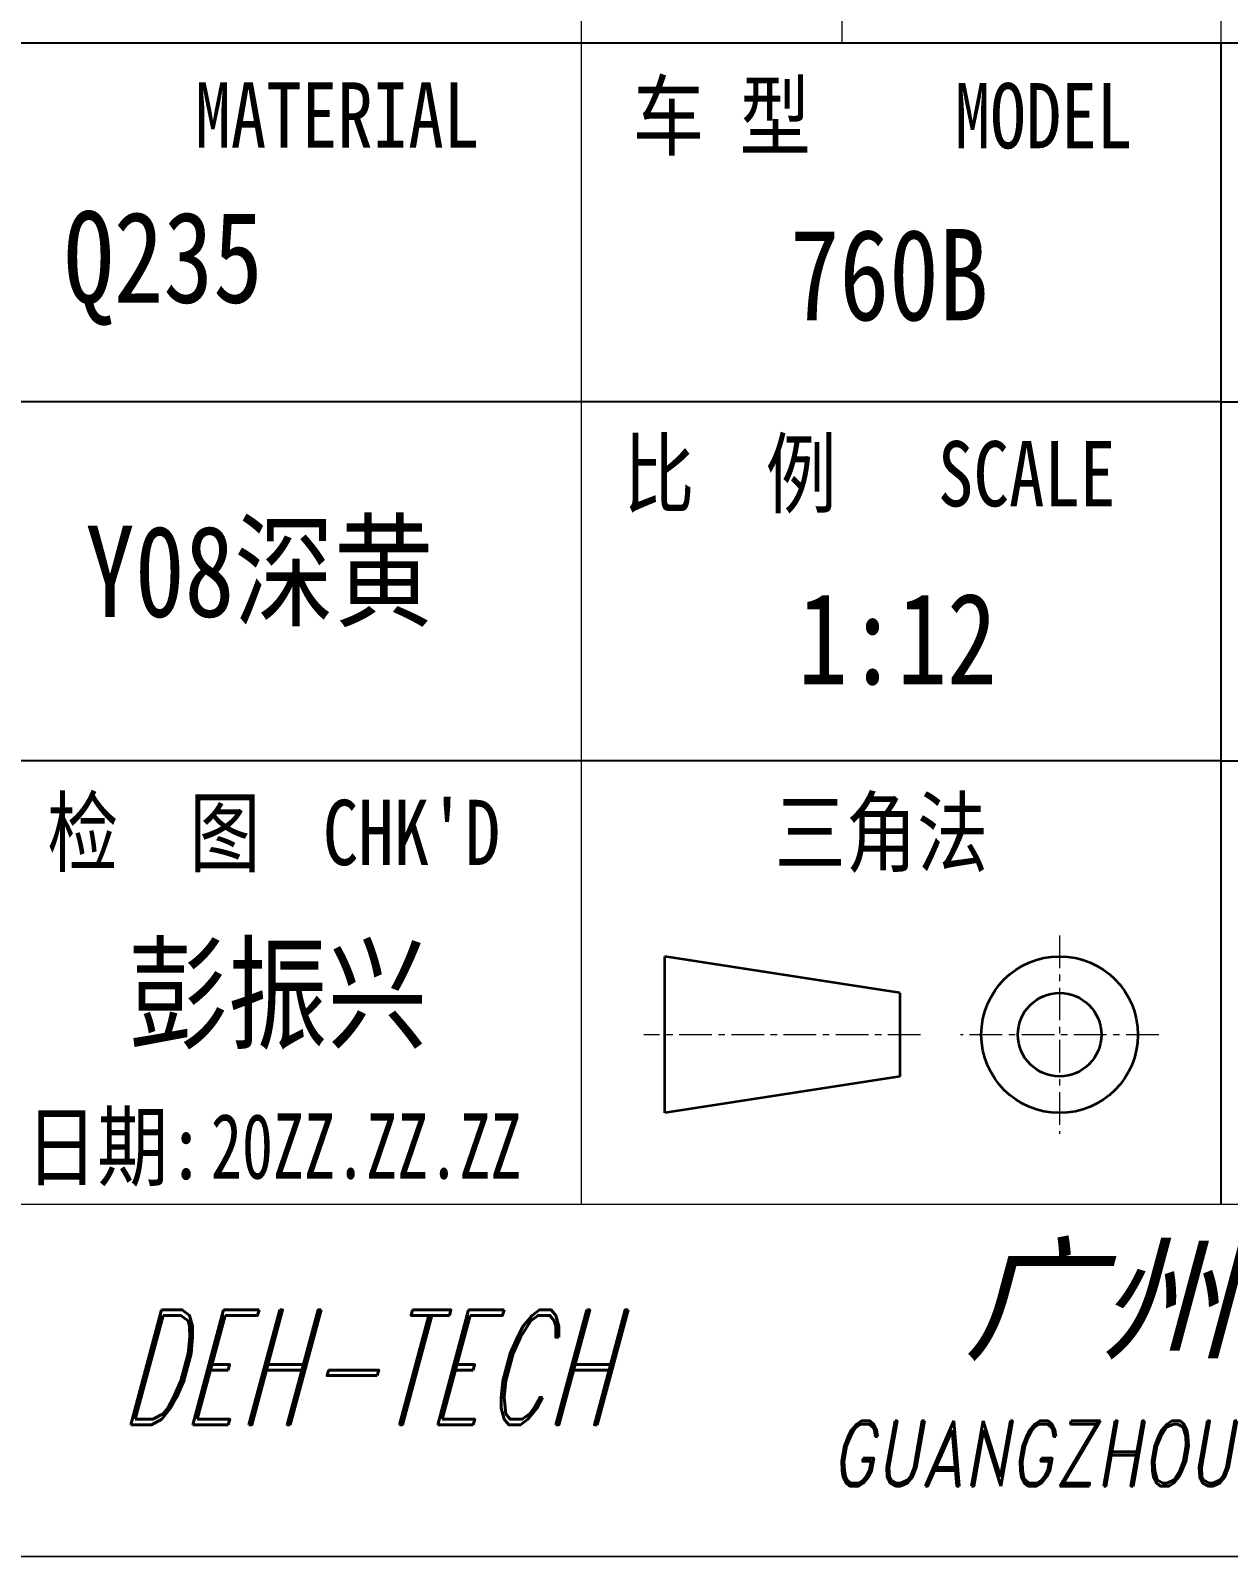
# Model space of a CAD drawing. Header units: millimetres. Extents: x 1333 to 129696, y -57210 to 105899.
# Drawn here: x 60576 to 61127, y 101056 to 101758 of the extents above; entities that cross this region are included whole.
import ezdxf
from ezdxf.enums import TextEntityAlignment as Align

# ---------------------------------------------------------------- set-up
doc = ezdxf.new("R2010")
doc.units = ezdxf.units.MM
doc.header["$LTSCALE"] = 0.5
doc.linetypes.add('AM_ISO08W050x2', pattern=[9, 6, -0.75, 1.5, -0.75])
doc.linetypes.add('CENTER', pattern=[2, 1.25, -0.25, 0.25, -0.25])
doc.layers.add('中心线', color=2, linetype='AM_ISO08W050x2', lineweight=18)
doc.layers.add('图框', color=7, linetype='Continuous', lineweight=18)
doc.layers.add('图\\M+19E79\\M+195B6\\M+18E9A', color=7, linetype='Continuous')
doc.layers.add('车型', color=7, linetype='Continuous')
doc.layers.add('打印', color=7, linetype='Continuous', lineweight=15, plot=False)
doc.layers.add('打印-禁用', color=7, linetype='Continuous', lineweight=15, plot=False)
doc.styles.add('STYLE1', font='')
doc.styles.add('国标', font='simfang.ttf', dxfattribs={"width": 0.8})
doc.styles.add('标题\\M+18E9A', font='romand.shx', dxfattribs={"oblique": 10, "bigfont": 'bigfont.shx'})
doc.styles.get('STYLE1').set_extended_font_data('SimSun')

# ---------------------------------------------------------------- blocks, each defined once
blk = doc.blocks.new('GZDEH零件A3图框V01版')
at = {"layer": '中心线', "color": 1, "linetype": 'CENTER', "lineweight": 5, "ltscale": 2}
for p, q in [((3175.818, -1822.661), (3175.818, -1830.261)), ((3170.49, -1826.461), (3159.89, -1826.461)), ((3179.618, -1826.461), (3172.018, -1826.461))]:
    blk.add_line(p, q, dxfattribs=at)
at = {"layer": '图\\M+19E79\\M+195B6\\M+18E9A', "color": 7}
blk.add_line((3272.49, -1788.461), (3092.49, -1788.461), dxfattribs=at)
at = {"layer": '图\\M+19E79\\M+195B6\\M+18E9A', "color": 9}
for p, q in [((3272.49, -1788.461), (3092.49, -1788.461)), ((3181.99, -1788.461), (3181.99, -1832.961)), ((3181.99, -1802.211), (3092.49, -1802.211)), ((3181.99, -1802.211), (3272.49, -1802.211)), ((3181.99, -1815.961), (3092.49, -1815.961)), ((3181.99, -1815.961), (3272.49, -1815.961))]:
    blk.add_line(p, q, dxfattribs=at)
at = {"layer": '图框', "linetype": 'Continuous'}
for p, q in [((3157.49, -1832.961), (3157.49, -1749.461)), ((2882.49, -1832.961), (3272.49, -1832.961))]:
    blk.add_line(p, q, dxfattribs=at)
at = {"layer": '图框', "color": 9}
blk.add_line((3167.49, -1788.461), (3167.49, -1749.461), dxfattribs=at)
at = {"layer": '图框', "color": 9, "linetype": 'Continuous'}
blk.add_line((3181.99, -1749.461), (3181.99, -1832.961), dxfattribs=at)
at = {"layer": '图框', "color": 2, "linetype": 'ByBlock', "lineweight": 35}
for p, q in [((3169.69, -1824.861), (3160.69, -1823.462)), ((3160.69, -1829.461), (3160.69, -1823.462)), ((3169.69, -1824.861), (3169.69, -1828.061)), ((3169.69, -1828.061), (3160.69, -1829.461))]:
    blk.add_line(p, q, dxfattribs=at)
for radius in [3, 1.6]:
    blk.add_circle((3175.818, -1826.461), radius, dxfattribs=at)
at = {"layer": '打印-禁用', "linetype": 'Continuous'}
blk.add_line((2857.49, -1846.461), (3277.49, -1846.461), dxfattribs=at)
at = {"layer": '图\\M+19E79\\M+195B6\\M+18E9A', "color": 9, "style": '国标', "width": 0.8}
for s, p in [('车 型', (3162.871, -1791.196)), ('MODEL', (3175.202, -1791.239))]:
    blk.add_text(s, height=2.5, dxfattribs=at).set_placement(p, align=Align.MIDDLE)
for s, p in [('MATERIAL', (3148.136, -1792.46)), ('检  图', (3141.11, -1819.96)), ('日期:', (3139.616, -1831.999))]:
    blk.add_text(s, height=2.5, dxfattribs=at).set_placement(p, align=Align.CENTER)
for s, p in [('比  例\u3000', (3159.101, -1806.21)), ('SCALE', (3171.155, -1806.21)), ('三角法', (3164.898, -1819.96)), ("CHK'D", (3147.583, -1819.96))]:
    blk.add_text(s, height=2.5, dxfattribs=at).set_placement(p)
at = {"layer": '图\\M+19E79\\M+195B6\\M+18E9A', "color": 7, "lineweight": -3, "style": 'STYLE1', "oblique": 15}
blk.add_text('广州德恒汽车装备科技有限公司', height=3.8, dxfattribs=at).set_placement((3172.159, -1838.51))
at = {"layer": '图\\M+19E79\\M+195B6\\M+18E9A', "color": 7, "style": '标题\\M+18E9A'}
for s, height, oblique, width, p in [('DEH-TECH', 4.4, 15, 0.6, (3149.164, -1839.211)), ('GUANGZHOU DEHENG AUTOMOTIVE EQUIPMENT TECHNOLOGY CO.,LTD ', 2.5, 10, 0.75, (3211.258, -1842.896))]:
    blk.add_text(s, height=height, dxfattribs=dict(at, oblique=oblique, width=width)).set_placement(p, align=Align.MIDDLE)
blk = doc.blocks.new('DEH A3')
at = {"layer": '图框'}
blk.add_blockref('GZDEH零件A3图框V01版', (-2857.49, 1846.461), dxfattribs=at)

msp = doc.modelspace()

# ---------------------------------------------------------------- linework, layer by layer
at = {"layer": '打印'}
msp.add_lwpolyline([(57229.101, 104619.912), (62269.101, 104619.912), (62269.101, 101055.912), (57229.101, 101055.912)], close=True, dxfattribs=at)

# ---------------------------------------------------------------- block references
at = {"layer": '图框', "xscale": 12, "yscale": 12, "zscale": 12}
msp.add_blockref('DEH A3', (57229.101, 101055.912), dxfattribs=at)

# ---------------------------------------------------------------- texts
at = {"layer": '图\\M+19E79\\M+195B6\\M+18E9A', "color": 3, "style": '国标'}
for s, height, width, p in [('1:12', 42, 0.8, (60928.708, 101457.108)), ('1:1', 42, 0.8, (60928.708, 101457.108)), ('彭振兴', 42, 0.8, (60620.758, 101293.709)), ('20ZZ.ZZ.ZZ', 30, 0.7, (60658.737, 101229.672))]:
    msp.add_text(s, height=height, dxfattribs=dict(at, width=width)).set_placement(p)
at = {"layer": '车型', "color": 3, "style": '国标', "width": 0.8}
for s, p in [('Q235', (60591.203, 101632.541)), ('喷漆：50  Y08深黄', (60372.02, 101488.084))]:
    msp.add_text(s, height=42, dxfattribs=at).set_placement(p)
msp.add_text('760B', height=42, dxfattribs=at).set_placement((60970.635, 101624.483), align=Align.CENTER)

doc.saveas('drawing.dxf')
